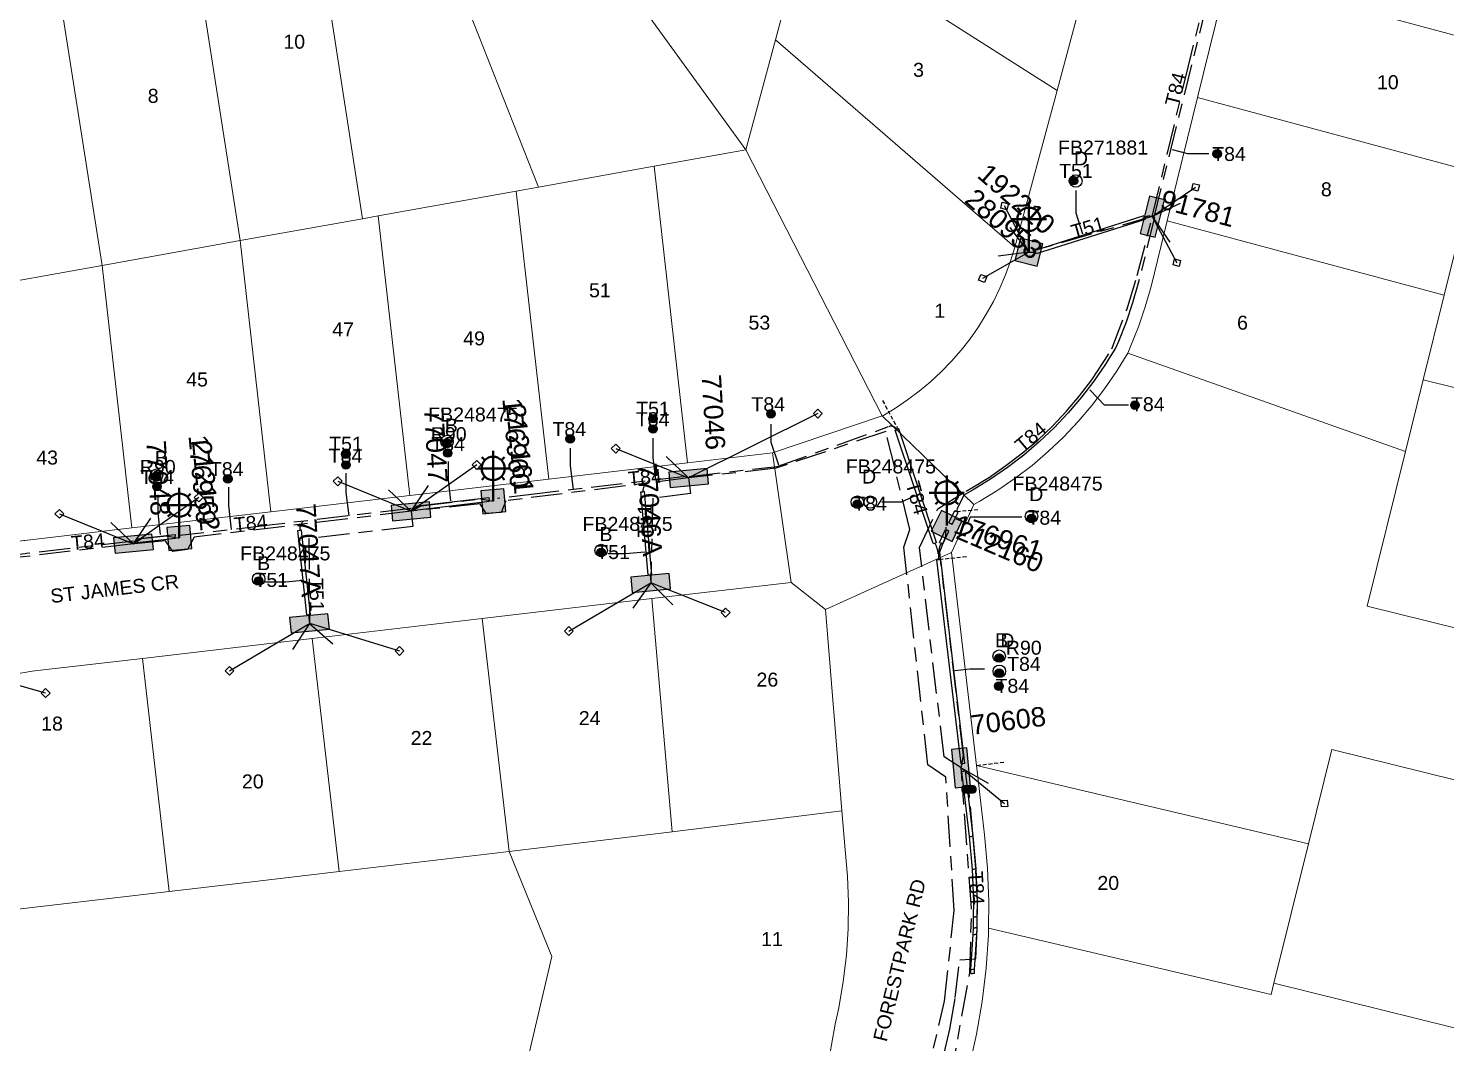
# Model space of a CAD drawing. Header units: metres. Extents: x 282960 to 285195, y 6134329 to 6136665.
# Drawn here: x 283348.2 to 283530.6, y 6135275.6 to 6135406.1 of the extents above; entities that cross this region are included whole.
import ezdxf
from ezdxf.enums import TextEntityAlignment as Align

# ---------------------------------------------------------------- set-up
doc = ezdxf.new("R2010")
doc.units = ezdxf.units.M
doc.linetypes.add('Cable Exist UG', pattern=[8.2, 4, -1.2, 1.8, -1.2])
doc.linetypes.add('DASHED', pattern=[0.75, 0.5, -0.25])
doc.layers.get('0').update_dxf_attribs({"color": 6})
doc.layers.add('Cadastre Land Parcels_SP_EXT', color=9, linetype='Continuous', lineweight=5)
doc.layers.add('Cadastre Roads_SP_EXT', color=9, linetype='Continuous', lineweight=5)
for name, color, linetype in [('Duct_SP_EXT', 7, 'Continuous'), ('Equip_SL_EXT', 7, 'Continuous'), ('Equip_SP_SL_EXT', 7, 'Continuous'), ('Mains_LV_EXT', 7, 'Continuous'), ('Mains_LV_SL_EXT', 7, 'Continuous'), ('Mains_SL_EXT', 7, 'Continuous'), ('Services_SP_EXT', 7, 'Continuous'), ('SupportsUG_SP_LV_EXT', 7, 'Continuous'), ('SupportsUG_SP_LV_SL_EXT', 7, 'Continuous'), ('Trench_SP_EXT', 7, 'Continuous')]:
    doc.layers.add(name, color=color, linetype=linetype)
doc.layers.add('UNKNOWN_FEATURES', color=1, linetype='DASHED', plot=False)
doc.styles.add('COLUMN_LABEL', font='arial.ttf')
doc.styles.add('iecARIAL', font='arial.ttf', dxfattribs={"height": 2})
doc.styles.add('POLE_LABEL', font='arial.ttf')
doc.styles.get("Standard").update_dxf_attribs({"font": 'arial.ttf'})

# ---------------------------------------------------------------- blocks, each defined once
blk = doc.blocks.new('COLUMN_EXT')
blk.add_hatch(color=256).paths.add_polyline_path([(-1.49, 1.48), (-1.49, -1.49), (1.48, -1.49), (1.48, 1.48)])
blk.add_lwpolyline([(-1.49, -1.49), (1.48, -1.49), (1.48, 1.48), (-1.49, 1.48)], close=True)
for tag, height, style, flags, p in [('ASSET_NUM', 2.5, 'COLUMN_LABEL', 8, (2, 2)), ('STRUCTURE_PLANT_NUMBER', 0.2, 'POLE_LABEL', 9, (1.81, 0.03)), ('STREET_CODE', 0.2, 'COLUMN_LABEL', 9, (1.81, -0.2))]:
    blk.add_attdef(tag, text='', height=height, dxfattribs=dict(style=style, flags=flags)).set_placement(p, align=Align.MIDDLE_LEFT)
at = {"flags": 9}
for tag, p in [('COLUMN_TYPE', (1.81, -0.4)), ('OWNED_BY', (1.81, -0.6)), ('STATE', (1.81, -0.8)), ('USAGE', (1.81, -1)), ('STREETNAME', (1.81, -1.6)), ('SUBURB', (1.81, -1.8)), ('LEGEND', (1.81, -1.2)), ('LOCATION', (1.81, -1.4)), ('NOTES', (1.81, -2))]:
    blk.add_attdef(tag, text='', height=0.2, dxfattribs=at).set_placement(p, align=Align.MIDDLE_LEFT)
at = {"flags": 1}
blk.add_attdef('Z', (1.81, -2.35), '', height=0.2, dxfattribs=at)
blk = doc.blocks.new('PILLAR_EXT')
blk.add_hatch(color=256).paths.add_polyline_path([(-2.475, 0.99), (-2.475, -0.99), (2.475, -0.99), (2.475, 0.99)])
blk.add_lwpolyline([(-2.475, -0.99), (2.475, -0.99), (2.475, 0.99), (-2.475, 0.99)], close=True)
at = {"style": 'iecARIAL', "flags": 8}
blk.add_attdef('ASSET_NUM', (1.5, 3.5), '', height=2.5, dxfattribs=at)
for tag, p, flags in [('OWNED_BY', (0, -0.2), 9), ('STATE', (0, -0.4), 9), ('SUPPORT_TYPE', (0, -0.6), 9), ('STREETNAME', (0, -1.8), 9), ('SUBURB', (0, -2), 1), ('USAGE', (0, -0.8), 9), ('LEGEND', (0, -1), 9), ('LOCATION', (0, -1.2), 9), ('NOTES', (0, -1.4), 9), ('PARENT', (0, -1.6), 9)]:
    blk.add_attdef(tag, p, '', height=0.2, dxfattribs=dict(flags=flags))
blk = doc.blocks.new('DUCT_EXT')
blk.add_circle((0, 0.8), 0.8)
at = {"flags": 1}
blk.add_attdef('Z', (0, 0), '', height=0.2, dxfattribs=at)
at = {"flags": 9}
for tag, p in [('DUCT_CODE', (0, 0)), ('XSECT_TYPE', (0, -0.2)), ('STATE', (0, -0.6)), ('FB_REFERENCE', (0, -0.4)), ('NOTES', (0, -0.8))]:
    blk.add_attdef(tag, text='', height=0.2, dxfattribs=at).set_placement(p, align=Align.MIDDLE_LEFT)
blk = doc.blocks.new('SL_LANTERN_EXT')
at = {"lineweight": 40}
for p, q in [((-1.46, 5.68), (-1.06, 5.28)), ((0, 1.97), (0, 6.47)), ((1.46, 5.68), (1.06, 5.28)), ((-2.25, 4.22), (2.25, 4.22)), ((-1.46, 2.76), (-1.06, 3.16)), ((0, 0), (0, 2.72)), ((1.46, 2.76), (1.06, 3.16))]:
    blk.add_line(p, q, dxfattribs=at)
blk.add_circle((0, 4.22), 1.5, dxfattribs=at)
at = {"style": 'iecARIAL', "flags": 8}
blk.add_attdef('ASSET_NUM', (1.5, 1.5), '', height=2.5, dxfattribs=at)
for tag, p, height, flags in [('OPERATING_VOLTAGE', (0.98, -1.65), 0.2, 9), ('ORIENTATION', (0.98, -1.85), 0.2, 9), ('CONSTRUCTED_VOLTAGE', (0.98, -0.65), 0.2, 9), ('CONTROL_TYPE', (0.98, -0.85), 0.2, 9), ('LANTERN_PURPOSE', (0.98, -1.05), 0.2, 9), ('LANTERN_TYPE', (0.98, -1.25), 0.2, 9), ('NO_PHASES', (0.98, -1.45), 0.2, 9), ('LNUMBER', (2.18, -3.25), 2.5, 8), ('OWNED_BY', (0.98, -2.05), 0.2, 9), ('STATE', (0.98, -2.25), 0.2, 9), ('USAGE', (0.98, -2.45), 0.2, 9), ('CEXIST', (0.98, -2.65), 0.2, 9), ('CNEW', (0.98, -2.85), 0.2, 9), ('CNUMBER', (0.98, -3.05), 0.2, 9), ('CREMOVE', (0.98, -3.25), 0.2, 9), ('CREPLACE', (0.98, -3.45), 0.2, 9), ('LKINGHEIGHT', (0.98, -3.65), 0.2, 9), ('LBRACKET', (0.98, -3.85), 0.2, 9), ('LBRACKETVOCAB', (0.98, -4.05), 0.2, 9), ('LCATEGORY', (0.98, -4.25), 0.2, 9), ('LCHARGE1', (0.98, -4.45), 0.2, 9), ('LCHARGE1PERCENT', (0.98, -4.65), 0.2, 9), ('LCHARGE2', (0.98, -4.85), 0.2, 9), ('LCHARGE2PERCENT', (0.98, -5.05), 0.2, 9), ('LCHARGE3', (0.98, -5.25), 0.2, 9), ('LCHARGE3PERCENT', (0.98, -5.45), 0.2, 9), ('LEXIST', (0.98, -5.65), 0.2, 9), ('LLAMP', (0.98, -5.85), 0.2, 9), ('LLAMPVOCAB', (0.98, -6.05), 0.2, 9), ('LMAST', (0.98, -6.25), 0.2, 9), ('LMASTVOCAB', (0.98, -6.45), 0.2, 9), ('LNEW', (0.98, -6.65), 0.2, 9), ('LANTNUMBER', (0.98, -6.85), 0.2, 9), ('LOUTREACH', (0.98, -7.25), 0.2, 9), ('LOUTREACHVOCAB', (0.98, -7.45), 0.2, 9), ('STREETNAME', (0.98, -9.25), 0.2, 9), ('LRATECODE', (0.98, -7.65), 0.2, 9), ('LREMOVE', (0.98, -7.85), 0.2, 9), ('LREPLACE', (0.98, -8.05), 0.2, 9), ('LTYPE', (0.98, -8.25), 0.2, 9), ('LTYPEVOCAB', (0.98, -8.45), 0.2, 9), ('LEGEND', (0.98, -8.65), 0.2, 9), ('LOCATION', (0.98, -8.85), 0.2, 9), ('NOTES', (0.98, -9.05), 0.2, 9), ('SUBURB', (0.98, -9.45), 0.2, 1)]:
    blk.add_attdef(tag, p, '', height=height, dxfattribs=dict(flags=flags))
blk = doc.blocks.new('CCP_EXT')
at = {"flags": 9}
for tag, p in [('STATE', (0, -1.8)), ('LIFE_SUPPORT', (0, -1.6)), ('NOTES', (0, -2))]:
    blk.add_attdef(tag, text='', height=0.2, dxfattribs=at).set_placement(p, align=Align.MIDDLE_LEFT)
blk.add_wipeout([(0, 0.57), (0.57, 0), (0, -0.57), (-0.57, 0)])
blk.add_lwpolyline([(-0.57, 0), (0, 0.57), (0.57, 0), (0, -0.57), (-0.57, 0)])
at = {"flags": 1}
blk.add_attdef('Z', (0, 0), '', height=0.2, dxfattribs=at)
at = {"flags": 9}
for tag, p in [('CCP_TYPE', (0, 0)), ('CONSTRUCTED_VOLTAGE', (0, -0.2)), ('OPERATING_VOLTAGE', (0, -0.6)), ('ORIENTATION', (0, -0.8)), ('OWNED_BY', (0, -1)), ('NO_PHASES', (0, -0.4)), ('USAGE', (0, -1.2)), ('LEGEND', (0, -1.4))]:
    blk.add_attdef(tag, text='', height=0.2, dxfattribs=at).set_placement(p, align=Align.MIDDLE_LEFT)
blk = doc.blocks.new('SL_STJ_EXT')
h = blk.add_hatch(color=256)
edge = h.paths.add_edge_path()
edge.add_ellipse((-0.59, 0.13), major_axis=(0.226, 0.226), ratio=1, start_angle=45, end_angle=135)
edge.add_line((-0.91, 0.13), (-0.91, -0.13))
edge.add_ellipse((-0.59, -0.13), major_axis=(0.226, 0.226), ratio=1, start_angle=135, end_angle=225)
edge.add_line((-0.59, -0.45), (0.59, -0.45))
edge.add_ellipse((0.59, -0.13), major_axis=(-0.226, 0.226), ratio=1, start_angle=135, end_angle=225)
edge.add_line((0.91, -0.13), (0.91, 0.13))
edge.add_ellipse((0.59, 0.13), major_axis=(-0.226, 0.226), ratio=1, start_angle=225, end_angle=315)
edge.add_line((0.59, 0.45), (-0.59, 0.45))
blk.add_lwpolyline([(-0.91, 0.13), (-0.91, -0.13, 0.414214), (-0.59, -0.45), (0.59, -0.45, 0.414214), (0.91, -0.13), (0.91, 0.13, 0.414214), (0.59, 0.45), (-0.59, 0.45, 0.414214)], format="xyb", close=True)
at = {"flags": 1}
blk.add_attdef('Z', (0, 0), '', height=0.2, dxfattribs=at)
at = {"flags": 9}
for tag, p in [('ORIENTATION', (0, 0)), ('USAGE', (0, -0.2)), ('LEGEND', (0, -0.4)), ('NOTES', (0, -0.6))]:
    blk.add_attdef(tag, text='', height=0.2, dxfattribs=at).set_placement(p, align=Align.MIDDLE_LEFT)
blk = doc.blocks.new('CABLE_LARGE_EXT')
h = blk.add_hatch(color=256)
edge = h.paths.add_edge_path()
edge.add_arc((0, 0.55), 0.55, 0, 360)
blk.add_circle((0, 0.55), 0.55)
at = {"flags": 1}
blk.add_attdef('Z', (0, 0), '', height=0.2, dxfattribs=at)
at = {"flags": 9}
for tag, p in [('COND_CODE', (0, 0)), ('STATE', (0, -0.4)), ('XSECT_SIZE', (0, -0.6)), ('FB_REFERENCE', (0, -0.2)), ('NOTES', (0, -0.8))]:
    blk.add_attdef(tag, text='', height=0.2, dxfattribs=at).set_placement(p, align=Align.MIDDLE_LEFT)

msp = doc.modelspace()

# ---------------------------------------------------------------- linework, layer by layer
at = {"layer": 'Cadastre Land Parcels_SP_EXT', "linetype": 'Continuous'}
for points in [[(283448.16, 6135418.8), (283417.53, 6135444.8), (283416.4, 6135442.67), (283415.17, 6135440.6), (283413.82, 6135438.6), (283412.38, 6135436.67), (283410.84, 6135434.82), (283409.5, 6135433.36), (283440.55, 6135390.5), (283444.35, 6135404.65), (283448.16, 6135418.8)], [(283440.55, 6135390.5), (283409.5, 6135433.36), (283407.79, 6135431.66), (283405.99, 6135430.06), (283404.11, 6135428.55), (283402.16, 6135427.14), (283400.13, 6135425.84), (283398.41, 6135424.85), (283413.86, 6135385.71), (283428.75, 6135388.38), (283440.55, 6135390.5)], [(283486.62, 6135420.63), (283451.7, 6135432.01), (283448.16, 6135418.8), (283480.59, 6135398.15), (283486.62, 6135420.63)], [(283542.41, 6135420.31), (283506.71, 6135429.91), (283502.57, 6135413.11), (283538.26, 6135403.52), (283542.13, 6135419.17), (283542.41, 6135420.31)], [(283413.86, 6135385.71), (283398.41, 6135424.85), (283396.27, 6135423.74), (283394.08, 6135422.75), (283391.84, 6135421.87), (283389.55, 6135421.11), (283387.23, 6135420.47), (283385.29, 6135420.04), (283391.21, 6135381.64), (283393.24, 6135382.01), (283410.99, 6135385.2), (283413.86, 6135385.71)], [(283391.21, 6135381.64), (283385.29, 6135420.04), (283383.74, 6135419.75), (283369.48, 6135417.37), (283375.48, 6135378.82), (283391.21, 6135381.64)], [(283475.17, 6135377.99), (283480.59, 6135398.15), (283448.16, 6135418.8), (283444.35, 6135404.65), (283475.17, 6135377.99)], [(283375.48, 6135378.82), (283369.48, 6135417.37), (283351.65, 6135414.4), (283357.73, 6135375.63), (283375.48, 6135378.82)], [(283339.97, 6135372.44), (283357.73, 6135375.63), (283351.65, 6135414.4), (283333.82, 6135411.42), (283339.97, 6135372.44)], [(283538.26, 6135403.52), (283502.57, 6135413.11), (283498.67, 6135397.24), (283534.33, 6135387.65), (283534.92, 6135390.04), (283538.26, 6135403.52)], [(283475.17, 6135377.99), (283444.35, 6135404.65), (283440.55, 6135390.5), (283458.09, 6135356.25), (283458.17, 6135356.29), (283459.79, 6135357.26), (283461.35, 6135358.31), (283462.86, 6135359.45), (283464.3, 6135360.66), (283465.68, 6135361.94), (283467, 6135363.29), (283468.24, 6135364.72), (283469.4, 6135366.2), (283470.48, 6135367.74), (283471.48, 6135369.34), (283472.4, 6135370.99), (283473.23, 6135372.68), (283473.97, 6135374.42), (283474.61, 6135376.19), (283475.17, 6135377.99)], [(283534.33, 6135387.65), (283498.67, 6135397.24), (283494.77, 6135381.38), (283530.41, 6135371.8), (283534.33, 6135387.65)], [(283443.98, 6135351.5), (283458.09, 6135356.25), (283440.55, 6135390.5), (283428.75, 6135388.38), (283433.06, 6135350.22), (283443.98, 6135351.5)], [(283599.16, 6135374.14), (283534.92, 6135390.04), (283534.33, 6135387.65), (283530.41, 6135371.8), (283527.71, 6135360.91), (283592, 6135345), (283599.16, 6135374.14)], [(283415.18, 6135348.12), (283433.06, 6135350.22), (283428.75, 6135388.38), (283413.86, 6135385.71), (283410.99, 6135385.2), (283415.18, 6135348.12)], [(283415.18, 6135348.12), (283410.99, 6135385.2), (283393.24, 6135382.01), (283397.3, 6135346.03), (283415.18, 6135348.12)], [(283397.3, 6135346.03), (283393.24, 6135382.01), (283391.21, 6135381.64), (283375.48, 6135378.82), (283379.42, 6135343.93), (283397.3, 6135346.03)], [(283530.41, 6135371.8), (283494.77, 6135381.38), (283492.69, 6135372.92), (283491.95, 6135370.3), (283491.07, 6135367.72), (283490.06, 6135365.19), (283489.68, 6135364.32), (283525.43, 6135351.69), (283527.71, 6135360.91), (283530.41, 6135371.8)], [(283379.42, 6135343.93), (283375.48, 6135378.82), (283357.73, 6135375.63), (283361.54, 6135341.84), (283379.42, 6135343.93)], [(283343.67, 6135339.61), (283346.41, 6135340.05), (283347.63, 6135340.21), (283347.78, 6135340.23), (283361.54, 6135341.84), (283357.73, 6135375.63), (283339.97, 6135372.44), (283343.67, 6135339.61)], [(283525.43, 6135351.69), (283489.68, 6135364.32), (283488.26, 6135361.99), (283486.71, 6135359.75), (283485.06, 6135357.59), (283483.29, 6135355.52), (283481.41, 6135353.54), (283479.44, 6135351.67), (283477.37, 6135349.9), (283475.21, 6135348.24), (283472.97, 6135346.7), (283470.64, 6135345.27), (283469.89, 6135344.84), (283467, 6135338.68), (283470.22, 6135311.27), (283512.94, 6135301.2), (283515.94, 6135313.34), (283580.3, 6135297.41), (283584.83, 6135315.86), (283520.5, 6135331.78), (283525.43, 6135351.69)], [(283592, 6135345), (283527.71, 6135360.91), (283525.43, 6135351.69), (283520.5, 6135331.78), (283584.83, 6135315.86), (283592, 6135345)], [(283450.79, 6135331.33), (283446.36, 6135334.84), (283428.47, 6135332.75), (283431.08, 6135302.75), (283452.92, 6135305.42), (283450.79, 6135331.33)], [(283410.08, 6135300.19), (283431.08, 6135302.75), (283428.47, 6135332.75), (283406.62, 6135330.19), (283410.08, 6135300.19)], [(283406.62, 6135330.19), (283384.76, 6135327.62), (283388.23, 6135297.63), (283410.08, 6135300.19), (283406.62, 6135330.19)], [(283384.76, 6135327.62), (283362.91, 6135325.06), (283366.37, 6135295.07), (283376.3, 6135296.23), (283388.23, 6135297.63), (283384.76, 6135327.62)], [(283366.37, 6135295.07), (283362.91, 6135325.06), (283349.78, 6135323.53), (283348.71, 6135323.39), (283345.5, 6135322.87), (283342.33, 6135322.19), (283339.96, 6135321.55), (283343.52, 6135292.39), (283366.37, 6135295.07)], [(283580.3, 6135297.41), (283515.94, 6135313.34), (283512.94, 6135301.2), (283508.49, 6135283.24), (283572.89, 6135267.3), (283580.3, 6135297.41)], [(283512.94, 6135301.2), (283470.22, 6135311.27), (283471.26, 6135302.33), (283471.65, 6135298.05), (283471.81, 6135293.76), (283471.77, 6135290.35), (283508.13, 6135281.79), (283508.49, 6135283.24), (283512.94, 6135301.2)], [(283448.73, 6135259.38), (283452.04, 6135277.97), (283452.5, 6135280.1), (283453.08, 6135283.46), (283453.49, 6135286.84), (283453.71, 6135290.23), (283453.76, 6135293.64), (283453.63, 6135297.04), (283453.33, 6135300.43), (283452.92, 6135305.42), (283431.08, 6135302.75), (283410.08, 6135300.19), (283415.6, 6135286.7), (283411.24, 6135268.2), (283448.73, 6135259.38)]]:
    msp.add_lwpolyline(points, close=True, dxfattribs=at)
at = {"layer": 'Cadastre Roads_SP_EXT', "linetype": 'Continuous'}
msp.add_lwpolyline([(283469.64, 6135273.99), (283470.22, 6135276.68), (283470.96, 6135280.91), (283471.47, 6135285.18), (283471.75, 6135289.46), (283471.77, 6135290.35), (283471.81, 6135293.76), (283471.65, 6135298.05), (283471.26, 6135302.33), (283470.22, 6135311.27), (283470.22, 6135311.27), (283467, 6135338.68), (283457.61, 6135334.43), (283450.79, 6135331.33), (283452.92, 6135305.42), (283453.33, 6135300.43), (283453.63, 6135297.04), (283453.76, 6135293.64), (283453.71, 6135290.23), (283453.49, 6135286.84), (283453.08, 6135283.46), (283452.5, 6135280.1), (283452.04, 6135277.97), (283448.73, 6135259.38)], dxfattribs=at)
at = {"layer": 'Duct_SP_EXT'}
for p, q in [((283491.76, 6135382.01), (283477.76, 6135377.56)), ((283491.91, 6135381.55), (283477.9, 6135377.11)), ((283491.76, 6135382.01), (283491.83, 6135381.78)), ((283491.91, 6135381.55), (283491.83, 6135381.78)), ((283477.76, 6135377.56), (283477.83, 6135377.33)), ((283477.9, 6135377.11), (283477.83, 6135377.33)), ((283459.78, 6135354.43), (283460, 6135354.51)), ((283464.65, 6135339.82), (283459.78, 6135354.43)), ((283460.23, 6135354.58), (283460, 6135354.51)), ((283465.1, 6135339.98), (283460.23, 6135354.58)), ((283397.91, 6135344.63), (283407.5, 6135345.75)), ((283407.5, 6135345.75), (283407.53, 6135345.51)), ((283427.04, 6135346.49), (283427.28, 6135346.51)), ((283427.98, 6135335.79), (283427.04, 6135346.49)), ((283427.52, 6135346.53), (283427.28, 6135346.51)), ((283428.46, 6135335.83), (283427.52, 6135346.53)), ((283397.91, 6135344.63), (283397.94, 6135344.39)), ((283397.96, 6135344.15), (283397.94, 6135344.39)), ((283397.96, 6135344.15), (283407.56, 6135345.28)), ((283407.56, 6135345.28), (283407.53, 6135345.51)), ((283466.66, 6135342.52), (283467.45, 6135344.08)), ((283467.08, 6135342.3), (283467.88, 6135343.86)), ((283467.45, 6135344.08), (283467.67, 6135343.97)), ((283467.88, 6135343.86), (283467.67, 6135343.97)), ((283466.66, 6135342.52), (283466.87, 6135342.41)), ((283467.08, 6135342.3), (283466.87, 6135342.41)), ((283362.2, 6135340.45), (283367.11, 6135341.02)), ((283362.2, 6135340.45), (283362.23, 6135340.21)), ((283362.25, 6135339.97), (283362.23, 6135340.21)), ((283362.25, 6135339.97), (283367.17, 6135340.54)), ((283367.11, 6135341.02), (283367.14, 6135340.78)), ((283367.17, 6135340.54), (283367.14, 6135340.78)), ((283382.91, 6135341.52), (283383.15, 6135341.55)), ((283384.05, 6135330.64), (283382.91, 6135341.52)), ((283383.39, 6135341.57), (283383.15, 6135341.55)), ((283384.53, 6135330.69), (283383.39, 6135341.57)), ((283465.47, 6135339.97), (283466.25, 6135341.65)), ((283465.9, 6135339.77), (283466.68, 6135341.44)), ((283466.25, 6135341.65), (283466.47, 6135341.55)), ((283466.68, 6135341.44), (283466.47, 6135341.55)), ((283464.65, 6135339.82), (283464.88, 6135339.9)), ((283465.1, 6135339.98), (283464.88, 6135339.9)), ((283465.47, 6135339.97), (283465.68, 6135339.87)), ((283465.9, 6135339.77), (283465.68, 6135339.87)), ((283465.14, 6135337.74), (283465.38, 6135337.77)), ((283468.24, 6135311.47), (283465.14, 6135337.74)), ((283465.62, 6135337.8), (283465.38, 6135337.77)), ((283468.72, 6135311.52), (283465.62, 6135337.8)), ((283427.98, 6135335.79), (283428.22, 6135335.81)), ((283428.46, 6135335.83), (283428.22, 6135335.81)), ((283384.05, 6135330.64), (283384.29, 6135330.67)), ((283384.53, 6135330.69), (283384.29, 6135330.67)), ((283468.24, 6135311.47), (283468.48, 6135311.5)), ((283468.72, 6135311.52), (283468.48, 6135311.5)), ((283468.35, 6135310.51), (283468.59, 6135310.54)), ((283469.33, 6135302.13), (283468.35, 6135310.51)), ((283468.83, 6135310.57), (283468.59, 6135310.54)), ((283469.81, 6135302.17), (283468.83, 6135310.57)), ((283469.33, 6135302.13), (283469.57, 6135302.15)), ((283469.72, 6135297.92), (283469.33, 6135302.13)), ((283469.81, 6135302.17), (283469.57, 6135302.15)), ((283470.19, 6135297.96), (283469.81, 6135302.17)), ((283469.72, 6135297.92), (283469.95, 6135297.94)), ((283469.87, 6135293.73), (283469.72, 6135297.92)), ((283470.19, 6135297.96), (283469.95, 6135297.94)), ((283470.35, 6135293.74), (283470.19, 6135297.96)), ((283469.85, 6135291.8), (283469.87, 6135293.73)), ((283469.87, 6135293.73), (283470.11, 6135293.74)), ((283470.35, 6135293.74), (283470.11, 6135293.74)), ((283470.33, 6135291.79), (283470.35, 6135293.74)), ((283469.83, 6135290.37), (283469.85, 6135291.8)), ((283469.85, 6135291.8), (283469.85, 6135291.8)), ((283469.85, 6135291.8), (283470.09, 6135291.79)), ((283469.85, 6135291.8), (283470.09, 6135291.79)), ((283470.33, 6135291.79), (283470.09, 6135291.79)), ((283470.33, 6135291.79), (283470.09, 6135291.79)), ((283470.31, 6135290.37), (283470.33, 6135291.79)), ((283470.33, 6135291.79), (283470.33, 6135291.79)), ((283469.51, 6135285.04), (283469.81, 6135289.54)), ((283469.81, 6135289.54), (283469.83, 6135290.37)), ((283469.81, 6135289.54), (283470.05, 6135289.53)), ((283469.83, 6135290.37), (283470.07, 6135290.37)), ((283469.99, 6135285), (283470.29, 6135289.52)), ((283470.29, 6135289.52), (283470.05, 6135289.53)), ((283470.31, 6135290.37), (283470.07, 6135290.37)), ((283470.29, 6135289.52), (283470.31, 6135290.37)), ((283469.48, 6135284.52), (283469.51, 6135285.04)), ((283469.48, 6135284.52), (283469.72, 6135284.5)), ((283469.51, 6135285.04), (283469.75, 6135285.02)), ((283469.96, 6135284.49), (283469.72, 6135284.5)), ((283469.99, 6135285), (283469.75, 6135285.02)), ((283469.96, 6135284.49), (283469.99, 6135285))]:
    msp.add_line(p, q, dxfattribs=at)
for points in [[(283500.13, 6135389.99), (283497.43, 6135389.99), (283495.45, 6135390.5)], [(283483, 6135385.29), (283483, 6135382.41), (283483.88, 6135379.71)], [(283489.78, 6135357.65), (283486.7, 6135357.65), (283484.83, 6135359.62)], [(283443.77, 6135355.2), (283443.77, 6135352.88), (283444.75, 6135349.96)], [(283428.59, 6135353.38), (283428.59, 6135350.89), (283428.93, 6135348.02)], [(283417.96, 6135352.12), (283417.96, 6135349.82), (283418.31, 6135346.78)], [(283402.23, 6135350.4), (283402.23, 6135348.05), (283402.55, 6135345.34)], [(283364.87, 6135346.12), (283364.87, 6135343.75), (283365.19, 6135341)], [(283373.97, 6135347.08), (283373.97, 6135344.74), (283374.33, 6135341.63)], [(283458.05, 6135345.21), (283460.57, 6135345.21), (283462.36, 6135346.03)], [(283476.08, 6135343.24), (283471.17, 6135343.24), (283469.42, 6135343.24), (283469.09, 6135342.42), (283467.62, 6135342.99)], [(283422.82, 6135338.56), (283425.08, 6135338.56), (283427.54, 6135338.78)], [(283378.73, 6135334.89), (283381.37, 6135334.89), (283383.49, 6135335.11)], [(283471.26, 6135323.67), (283469.36, 6135323.67), (283467.45, 6135323.44)]]:
    msp.add_lwpolyline(points, dxfattribs=at)
at = {"layer": 'Mains_LV_EXT', "linetype": 'Cable Exist UG'}
for points in [[(283492.85, 6135381.91), (283476.97, 6135377.34)], [(283433.19, 6135348.27), (283409.66, 6135345.34), (283409.08, 6135343.84), (283407.13, 6135343.69), (283406.36, 6135344.95), (283397.47, 6135343.99)], [(283433.19, 6135348.27), (283433.41, 6135346.29), (283428.56, 6135345.66), (283428.31, 6135334.77)], [(283397.47, 6135343.99), (283369.56, 6135340.66), (283368.71, 6135339.06), (283366.8, 6135338.83), (283365.88, 6135340.17), (283361.76, 6135339.8)], [(283397.47, 6135343.99), (283397.68, 6135342.01), (283384.32, 6135340.48), (283384.41, 6135329.55)], [(283361.76, 6135339.8), (283346.15, 6135337.96), (283329.74, 6135333.52)], [(283466.87, 6135270.95), (283469.38, 6135284.59), (283469.6, 6135292.89), (283468.24, 6135310.97)]]:
    msp.add_lwpolyline(points, dxfattribs=at)
at = {"layer": 'Mains_LV_SL_EXT', "linetype": 'Cable Exist UG'}
for points in [[(283397.47, 6135343.99), (283398.77, 6135344.69), (283398.77, 6135344.69), (283406.45, 6135345.61), (283408.05, 6135345.27)], [(283468.24, 6135310.97), (283468.55, 6135312.55), (283468.55, 6135312.55), (283465.49, 6135338.75), (283466.28, 6135340.77), (283466.34, 6135341.96)], [(283361.76, 6135339.8), (283362.81, 6135340.48), (283362.81, 6135340.48), (283366.01, 6135340.84), (283367.65, 6135340.54)]]:
    msp.add_lwpolyline(points, dxfattribs=at)
at = {"layer": 'Mains_SL_EXT', "linetype": 'Cable Exist UG'}
msp.add_lwpolyline([(283466.89, 6135270.91), (283465.69, 6135272.51), (283465.69, 6135272.51), (283466.21, 6135274.77), (283466.79, 6135277.35), (283467.49, 6135281.41), (283468.08, 6135286.28), (283470.14, 6135286.39), (283470.3, 6135290.35), (283470.3, 6135290.35), (283470.34, 6135293.76), (283470.13, 6135298.04), (283469.8, 6135301.99), (283469.27, 6135307.79), (283469.21, 6135308.23)], dxfattribs=at)
at = {"layer": 'Trench_SP_EXT', "linetype": 'Cable Exist UG'}
for points in [[(283492.87, 6135381.95), (283496.99, 6135383.88)], [(283476.97, 6135377.34), (283474.47, 6135380.63)], [(283492.85, 6135381.91), (283495.44, 6135378.09)], [(283476.97, 6135377.34), (283472.07, 6135376.7)], [(283476.97, 6135377.34), (283477.83, 6135377.33)], [(283433.19, 6135348.27), (283429.92, 6135351.37)], [(283397.47, 6135343.99), (283400.11, 6135347.86)], [(283432.78, 6135348.47), (283415.38, 6135346.43), (283414.05, 6135346.28), (283414.05, 6135346.28), (283408.58, 6135345.64)], [(283397.47, 6135343.99), (283394.15, 6135347.18)], [(283361.76, 6135339.8), (283358.39, 6135342.99)], [(283361.76, 6135339.8), (283364.35, 6135343.66)], [(283361.74, 6135340.15), (283347.98, 6135338.54), (283347.84, 6135338.52), (283346.66, 6135338.37), (283343.95, 6135337.93), (283342.69, 6135337.73), (283342.69, 6135337.73), (283338.69, 6135336.87), (283334.78, 6135335.81), (283330.93, 6135334.55), (283329.83, 6135334.12)], [(283428.31, 6135334.77), (283425.62, 6135330.99)], [(283428.22, 6135335.81), (283428.31, 6135334.77)], [(283428.31, 6135334.77), (283431.59, 6135331.51)], [(283384.41, 6135329.55), (283381.96, 6135325.79)], [(283384.29, 6135330.67), (283384.41, 6135329.55)], [(283384.41, 6135329.55), (283387.92, 6135326.48)], [(283468.24, 6135310.97), (283471.99, 6135308.85)]]:
    msp.add_lwpolyline(points, dxfattribs=at)
for points in [[(283491.65, 6135381.72), (283492, 6135381.86), (283492, 6135381.86, -0.202574), (283492.68, 6135381.91)], [(283433.26, 6135348.48), (283444.6, 6135349.75), (283458.97, 6135354.9), (283458.97, 6135354.9, -0.331537), (283460, 6135354.51)], [(283427.28, 6135346.51, -0.254683), (283428.14, 6135347.93)], [(283383.15, 6135341.55, -0.264533), (283383.64, 6135342.72)], [(283465.31, 6135338.52, 0.075969), (283464.88, 6135339.9)], [(283465.38, 6135337.77, -0.160476), (283465.68, 6135339.87)]]:
    msp.add_lwpolyline(points, format="xyb", dxfattribs=at)
at = {"layer": 'UNKNOWN_FEATURES'}
for points in [[(283458.14, 6135358.25), (283460.05, 6135354.69)], [(283467.67, 6135343.97), (283470.46, 6135344.2)], [(283465.45, 6135337.8), (283469.06, 6135338.19)], [(283470.28, 6135311.28), (283473.85, 6135311.71)]]:
    msp.add_lwpolyline(points, dxfattribs=at)

# ---------------------------------------------------------------- block references
at = {"layer": 'Duct_SP_EXT'}
for name, p in [('CABLE_LARGE_EXT', (283501.18, 6135389.44)), ('CABLE_LARGE_EXT', (283482.72, 6135385.98)), ('DUCT_EXT', (283483.01, 6135385.7)), ('CABLE_LARGE_EXT', (283443.78, 6135355.97)), ('CABLE_LARGE_EXT', (283490.62, 6135357.09)), ('CABLE_LARGE_EXT', (283428.61, 6135355.35)), ('CABLE_LARGE_EXT', (283428.61, 6135354.03)), ('DUCT_EXT', (283402.1, 6135352.17)), ('CABLE_LARGE_EXT', (283402.06, 6135352.23)), ('CABLE_LARGE_EXT', (283417.94, 6135352.77)), ('CABLE_LARGE_EXT', (283389.08, 6135350.8)), ('CABLE_LARGE_EXT', (283402.19, 6135350.93)), ('DUCT_EXT', (283364.72, 6135347.83)), ('CABLE_LARGE_EXT', (283389.1, 6135349.4)), ('CABLE_LARGE_EXT', (283364.67, 6135347.9)), ('CABLE_LARGE_EXT', (283364.78, 6135346.61)), ('CABLE_LARGE_EXT', (283373.91, 6135347.61)), ('DUCT_EXT', (283454.9, 6135344.37)), ('DUCT_EXT', (283456.56, 6135344.37)), ('CABLE_LARGE_EXT', (283454.9, 6135344.36)), ('DUCT_EXT', (283477.3, 6135342.53)), ('CABLE_LARGE_EXT', (283477.31, 6135342.52)), ('DUCT_EXT', (283421.93, 6135338.14)), ('CABLE_LARGE_EXT', (283421.93, 6135338.14)), ('DUCT_EXT', (283377.87, 6135334.47)), ('CABLE_LARGE_EXT', (283377.87, 6135334.47)), ('DUCT_EXT', (283473.15, 6135324.55)), ('CABLE_LARGE_EXT', (283473.15, 6135324.55)), ('DUCT_EXT', (283473.16, 6135322.59)), ('CABLE_LARGE_EXT', (283473.13, 6135322.61)), ('CABLE_LARGE_EXT', (283473.09, 6135320.92))]:
    msp.add_blockref(name, p, dxfattribs=at)
at = {"layer": 'Equip_SL_EXT'}
msp.add_blockref('SL_STJ_EXT', (283469.26, 6135308.2), dxfattribs=at)
at = {"layer": 'Equip_SP_SL_EXT'}
ref = msp.add_blockref('SL_LANTERN_EXT', (283476.97, 6135377.34), dxfattribs=at)
ref.add_attrib('ASSET_NUM', '192210', dxfattribs={"layer": '0', "height": 2.5, "rotation": 318.9748, "style": 'iecARIAL'}).set_placement((283478.47, 6135378.84), align=Align.BOTTOM_RIGHT)
ref = msp.add_blockref('SL_LANTERN_EXT', (283408.03, 6135345.29), dxfattribs=at)
ref.add_attrib('ASSET_NUM', '176960', dxfattribs={"layer": '0', "height": 2.5, "rotation": 275.2564, "style": 'iecARIAL'}).set_placement((283409.53, 6135346.79), align=Align.BOTTOM_RIGHT)
ref = msp.add_blockref('SL_LANTERN_EXT', (283367.65, 6135340.55), dxfattribs=at)
ref.add_attrib('ASSET_NUM', '176959', dxfattribs={"layer": '0', "height": 2.5, "rotation": 275.2564, "style": 'iecARIAL'}).set_placement((283369.15, 6135342.05), align=Align.BOTTOM_RIGHT)
ref = msp.add_blockref('SL_LANTERN_EXT', (283466.4, 6135342.14), dxfattribs=at)
ref.add_attrib('ASSET_NUM', '176961', dxfattribs={"layer": '0', "height": 2.5, "rotation": 341.6024, "style": 'iecARIAL'}).set_placement((283467.9, 6135343.64), align=Align.TOP_LEFT)
at = {"layer": 'SupportsUG_SP_LV_EXT'}
ref = msp.add_blockref('PILLAR_EXT', (283492.85, 6135381.91), dxfattribs=dict(at, rotation=75.98500801872417))
ref.add_attrib('ASSET_NUM', '91781', dxfattribs={"layer": '0', "height": 2.5, "rotation": 345.2836, "style": 'iecARIAL'}).set_placement((283494.35, 6135385.41), align=Align.TOP_LEFT)
ref = msp.add_blockref('PILLAR_EXT', (283433.19, 6135348.27), dxfattribs=dict(at, rotation=185.4672789423616))
ref.add_attrib('ASSET_NUM', '77046', dxfattribs={"layer": '0', "height": 2.5, "rotation": 273.5027, "style": 'iecARIAL'}).set_placement((283434.69, 6135351.77), align=Align.BOTTOM_RIGHT)
ref = msp.add_blockref('PILLAR_EXT', (283397.47, 6135343.99), dxfattribs=dict(at, rotation=185.4672789423616))
ref.add_attrib('ASSET_NUM', '77047', dxfattribs={"layer": '0', "height": 2.5, "rotation": 273.5027, "style": 'iecARIAL'}).set_placement((283398.97, 6135347.49), align=Align.BOTTOM_RIGHT)
ref = msp.add_blockref('PILLAR_EXT', (283361.76, 6135339.8), dxfattribs=dict(at, rotation=185.4672789423616))
ref.add_attrib('ASSET_NUM', '77048', dxfattribs={"layer": '0', "height": 2.5, "rotation": 273.5027, "style": 'iecARIAL'}).set_placement((283363.26, 6135343.3), align=Align.BOTTOM_RIGHT)
ref = msp.add_blockref('PILLAR_EXT', (283428.31, 6135334.77), dxfattribs=dict(at, rotation=5.539728840620029))
ref.add_attrib('ASSET_NUM', '77046A', dxfattribs={"layer": '0', "height": 2.5, "rotation": 273.5027, "style": 'iecARIAL'}).set_placement((283429.81, 6135338.27), align=Align.TOP_RIGHT)
ref = msp.add_blockref('PILLAR_EXT', (283384.41, 6135329.55), dxfattribs=dict(at, rotation=5.539728840620029))
ref.add_attrib('ASSET_NUM', '77047A', dxfattribs={"layer": '0', "height": 2.5, "rotation": 273.5027, "style": 'iecARIAL'}).set_placement((283385.91, 6135333.05), align=Align.TOP_RIGHT)
ref = msp.add_blockref('PILLAR_EXT', (283468.24, 6135310.97), dxfattribs=dict(at, rotation=95.43055379198204))
ref.add_attrib('ASSET_NUM', '70608', dxfattribs={"layer": '0', "height": 2.5, "rotation": 7.0804, "style": 'iecARIAL'}).set_placement((283469.74, 6135314.47), align=Align.BOTTOM_LEFT)
at = {"layer": 'SupportsUG_SP_LV_SL_EXT'}
ref = msp.add_blockref('COLUMN_EXT', (283476.97, 6135377.34), dxfattribs=dict(at, rotation=165.8510512720451))
ref.add_attrib('ASSET_NUM', '280953', dxfattribs={"layer": '0', "height": 2.5, "rotation": 318.9813, "style": 'COLUMN_LABEL'}).set_placement((283478.97, 6135378.09), align=Align.TOP_RIGHT)
ref = msp.add_blockref('COLUMN_EXT', (283408.05, 6135345.27), dxfattribs=dict(at, rotation=185.4672789423616))
ref.add_attrib('ASSET_NUM', '212161', dxfattribs={"layer": '0', "height": 2.5, "rotation": 275.5035, "style": 'COLUMN_LABEL'}).set_placement((283410.05, 6135346.02), align=Align.BOTTOM_RIGHT)
ref = msp.add_blockref('COLUMN_EXT', (283367.65, 6135340.54), dxfattribs=dict(at, rotation=185.4672789423616))
ref.add_attrib('ASSET_NUM', '212162', dxfattribs={"layer": '0', "height": 2.5, "rotation": 275.5035, "style": 'COLUMN_LABEL'}).set_placement((283369.65, 6135341.29), align=Align.BOTTOM_RIGHT)
ref = msp.add_blockref('COLUMN_EXT', (283466.4, 6135342.11), dxfattribs=dict(at, rotation=63.81267423144574))
ref.add_attrib('ASSET_NUM', '212160', dxfattribs={"layer": '0', "height": 2.5, "rotation": 336.8542, "style": 'COLUMN_LABEL'}).set_placement((283468.4, 6135342.86), align=Align.TOP_LEFT)

# ---------------------------------------------------------------- texts
at = {"layer": 'Cadastre Land Parcels_SP_EXT'}
for s, p in [('10', (283381.04, 6135403.52)), ('3', (283462.07, 6135399.9)), ('10', (283521.75, 6135398.31)), ('8', (283363.59, 6135396.55)), ('8', (283514.54, 6135384.52)), ('51', (283420.37, 6135371.53)), ('1', (283464.8, 6135368.89)), ('47', (283387.33, 6135366.49)), ('53', (283440.89, 6135367.37)), ('6', (283503.75, 6135367.36)), ('49', (283404.18, 6135365.34)), ('45', (283368.54, 6135360.05)), ('43', (283349.25, 6135350)), ('26', (283441.92, 6135321.42)), ('24', (283419.06, 6135316.47)), ('18', (283349.88, 6135315.76)), ('22', (283397.42, 6135313.91)), ('20', (283375.71, 6135308.32)), ('20', (283485.78, 6135295.25)), ('11', (283442.51, 6135288.03))]:
    msp.add_text(s, height=1.8, dxfattribs=at).set_placement(p)
at = {"layer": 'Cadastre Roads_SP_EXT'}
for s, rotation, p in [('ST JAMES CR', 6.7007, (283351.18, 6135332.16)), ('FORESTPARK RD', 76.2467, (283458.65, 6135275.62))]:
    msp.add_text(s, height=1.8, rotation=rotation, dxfattribs=at).set_placement(p)
at = {"layer": 'Duct_SP_EXT'}
for s, p in [('FB271881', (283480.71, 6135389.9)), ('D', (283482.76, 6135388.5)), ('T84', (283500.55, 6135389.07)), ('T51', (283480.85, 6135386.89)), ('T84', (283441.26, 6135356.86)), ('T84', (283490.1, 6135356.87)), ('FB248475', (283399.68, 6135355.54)), ('T84', (283426.39, 6135354.93)), ('T51', (283426.43, 6135356.29)), ('R90', (283400.01, 6135353.01)), ('B', (283401.81, 6135354.13)), ('T84', (283415.66, 6135353.66)), ('T51', (283386.93, 6135351.78)), ('T84', (283400.07, 6135351.73)), ('B', (283364.51, 6135349.95)), ('T84', (283386.87, 6135350.23)), ('T84', (283362.64, 6135347.48)), ('R90', (283362.58, 6135348.79)), ('T84', (283371.59, 6135348.51)), ('FB248475', (283453.41, 6135348.86)), ('D', (283455.5, 6135347.56)), ('FB248475', (283474.86, 6135346.65)), ('T84', (283454.36, 6135344.07)), ('D', (283477.01, 6135345.29)), ('T84', (283476.78, 6135342.26)), ('FB248475', (283419.53, 6135341.46)), ('B', (283421.71, 6135340.15)), ('FB248475', (283375.49, 6135337.67)), ('T51', (283421.3, 6135337.84)), ('B', (283377.67, 6135336.41)), ('T51', (283377.32, 6135334.26)), ('B', (283472.61, 6135326.49)), ('D', (283473.29, 6135326.48)), ('R90', (283474, 6135325.53)), ('T84', (283474.16, 6135323.44)), ('T84', (283472.67, 6135320.62))]:
    msp.add_text(s, height=1.8, dxfattribs=at).set_placement(p)
at = {"layer": 'Mains_LV_EXT'}
for s, rotation, p in [('T84', 76.0031, (283496.2, 6135395.98)), ('T51', 16.066, (283482.71, 6135379.03)), ('T84', 40.0303, (283476.13, 6135351.48)), ('T84', 5.5397, (283425.49, 6135347.26)), ('T84', 285.7248, (283461.09, 6135347.55)), ('T51', 89.8663, (283428.44, 6135340.6)), ('T84', 5.5397, (283374.76, 6135341.37)), ('T84', 5.1153, (283353.82, 6135338.99)), ('T51', 271.6369, (283384.36, 6135335.38)), ('T84', 273.1273, (283469.24, 6135297.62))]:
    msp.add_text(s, height=1.8, rotation=rotation, dxfattribs=at).set_placement(p)

# ---------------------------------------------------------------- next in the draw order: block references
at = {"layer": 'Services_SP_EXT'}
for p, rotation in [((283498.42, 6135385.68), 211.9390324917842), ((283473.84, 6135383.28), 300.5837995291235), ((283496, 6135375.98), 120.9506970950112), ((283471.02, 6135373.95), 24.73284436582619), ((283449.82, 6135356.56), 90.0000000000002), ((283473.81, 6135306.38), 319.3584483799626)]:
    msp.add_blockref('CCP_EXT', p, dxfattribs=dict(at, rotation=rotation))
for p in [(283423.8, 6135352.05), (283405.92, 6135349.95), (283388.03, 6135347.85), (283370.15, 6135345.76), (283352.22, 6135343.65), (283437.95, 6135330.95), (283417.78, 6135328.57), (283395.98, 6135326.01), (283374.12, 6135323.45), (283350.45, 6135320.6)]:
    msp.add_blockref('CCP_EXT', p, dxfattribs=at)

# ---------------------------------------------------------------- next in the draw order: linework, layer by layer
at = {"layer": 'Cadastre Roads_SP_EXT', "linetype": 'Continuous'}
for points in [[(283486.62, 6135420.63), (283480.59, 6135398.15), (283475.17, 6135377.99), (283474.61, 6135376.19), (283473.97, 6135374.42), (283473.23, 6135372.68), (283472.4, 6135370.99), (283471.48, 6135369.34), (283470.48, 6135367.74), (283469.4, 6135366.2), (283468.24, 6135364.72), (283467, 6135363.29), (283465.68, 6135361.94), (283464.3, 6135360.66), (283462.86, 6135359.45), (283461.35, 6135358.31), (283459.79, 6135357.26), (283458.17, 6135356.29), (283458.09, 6135356.25), (283464.59, 6135349.97), (283469.89, 6135344.84), (283470.64, 6135345.27), (283472.97, 6135346.7), (283475.21, 6135348.24), (283477.37, 6135349.9), (283479.44, 6135351.67), (283481.41, 6135353.54), (283483.29, 6135355.52), (283485.06, 6135357.59), (283486.71, 6135359.75), (283488.26, 6135361.99), (283489.68, 6135364.32), (283490.06, 6135365.19), (283491.07, 6135367.72), (283491.95, 6135370.3), (283492.69, 6135372.92), (283494.77, 6135381.38), (283498.67, 6135397.24), (283502.57, 6135413.11)], [(283345.5, 6135322.87), (283348.71, 6135323.39), (283349.78, 6135323.53), (283362.91, 6135325.06), (283384.76, 6135327.62), (283406.62, 6135330.19), (283428.47, 6135332.75), (283446.36, 6135334.84), (283446.36, 6135334.84), (283445.16, 6135343.2), (283443.98, 6135351.5), (283433.06, 6135350.22), (283415.18, 6135348.12), (283397.3, 6135346.03), (283379.42, 6135343.93), (283361.54, 6135341.84), (283347.78, 6135340.23)]]:
    msp.add_lwpolyline(points, dxfattribs=at)
at = {"layer": 'Duct_SP_EXT'}
msp.add_lwpolyline([(283389.1, 6135348.91), (283389.1, 6135346.42), (283389.46, 6135343.4)], dxfattribs=at)
at = {"layer": 'Mains_LV_EXT', "linetype": 'Cable Exist UG'}
for points in [[(283492.85, 6135381.91), (283497.19, 6135400.08), (283497.19, 6135400.08), (283500.61, 6135413.67)], [(283468.24, 6135310.97), (283466.06, 6135312.4), (283466.06, 6135312.4), (283462.88, 6135339.34), (283465.24, 6135344.32), (283468.88, 6135346.58), (283468.88, 6135346.58), (283469.62, 6135347), (283471.88, 6135348.38), (283474.02, 6135349.86), (283476.1, 6135351.46), (283478.1, 6135353.14), (283480, 6135354.96), (283481.8, 6135356.86), (283483.5, 6135358.84), (283485.08, 6135360.9), (283487.65, 6135364.9), (283489.55, 6135369.92), (283489.55, 6135369.92), (283490.91, 6135374.34), (283492.87, 6135381.95)], [(283457.7, 6135232), (283456, 6135237.9), (283466.13, 6135280.92), (283467.36, 6135292.63), (283466.28, 6135309.77), (283463.98, 6135311.34), (283460.89, 6135339.36), (283461.66, 6135341.64), (283458.56, 6135354.26), (283444.42, 6135349.53), (283433.19, 6135348.27)]]:
    msp.add_lwpolyline(points, dxfattribs=at)
at = {"layer": 'Services_SP_EXT'}
for points in [[(283492.85, 6135381.92), (283498.42, 6135385.68)], [(283476.97, 6135377.34), (283473.84, 6135383.28)], [(283492.85, 6135381.92), (283496, 6135375.98)], [(283476.97, 6135377.34), (283471.02, 6135373.95)], [(283449.82, 6135356.56), (283433.19, 6135348.27)], [(283423.8, 6135352.05), (283433.19, 6135348.27)], [(283405.92, 6135349.95), (283397.47, 6135343.99)], [(283388.03, 6135347.85), (283397.47, 6135343.99)], [(283370.15, 6135345.76), (283361.76, 6135339.8)], [(283352.22, 6135343.65), (283361.76, 6135339.8)], [(283417.78, 6135328.57), (283428.31, 6135334.77)], [(283437.95, 6135330.95), (283428.31, 6135334.77)], [(283374.12, 6135323.45), (283384.41, 6135329.55)], [(283384.41, 6135329.57), (283395.98, 6135326.01)], [(283350.45, 6135320.6), (283339.92, 6135323.59)], [(283468.24, 6135310.97), (283473.81, 6135306.38)]]:
    msp.add_lwpolyline(points, dxfattribs=at)
at = {"layer": 'Trench_SP_EXT', "linetype": 'Cable Exist UG'}
for points in [[(283493.03, 6135381.65), (283500.92, 6135413.51)], [(283493.12, 6135381.78), (283491.04, 6135373.35), (283490.32, 6135370.8), (283489.48, 6135368.31), (283488.5, 6135365.85), (283488.12, 6135365), (283487.22, 6135363.55), (283487.22, 6135363.55), (283486.83, 6135362.92), (283485.34, 6135360.75), (283483.74, 6135358.66), (283482.03, 6135356.65), (283480.21, 6135354.74), (283478.3, 6135352.93), (283476.3, 6135351.22), (283474.21, 6135349.61), (283472.04, 6135348.12), (283469.78, 6135346.74), (283468.58, 6135346.05), (283467.75, 6135344.29), (283467.67, 6135343.97)], [(283397.5, 6135344.34), (283379.62, 6135342.24), (283378.97, 6135342.17), (283378.97, 6135342.17), (283367.72, 6135340.85)]]:
    msp.add_lwpolyline(points, dxfattribs=at)

doc.saveas('drawing.dxf')
